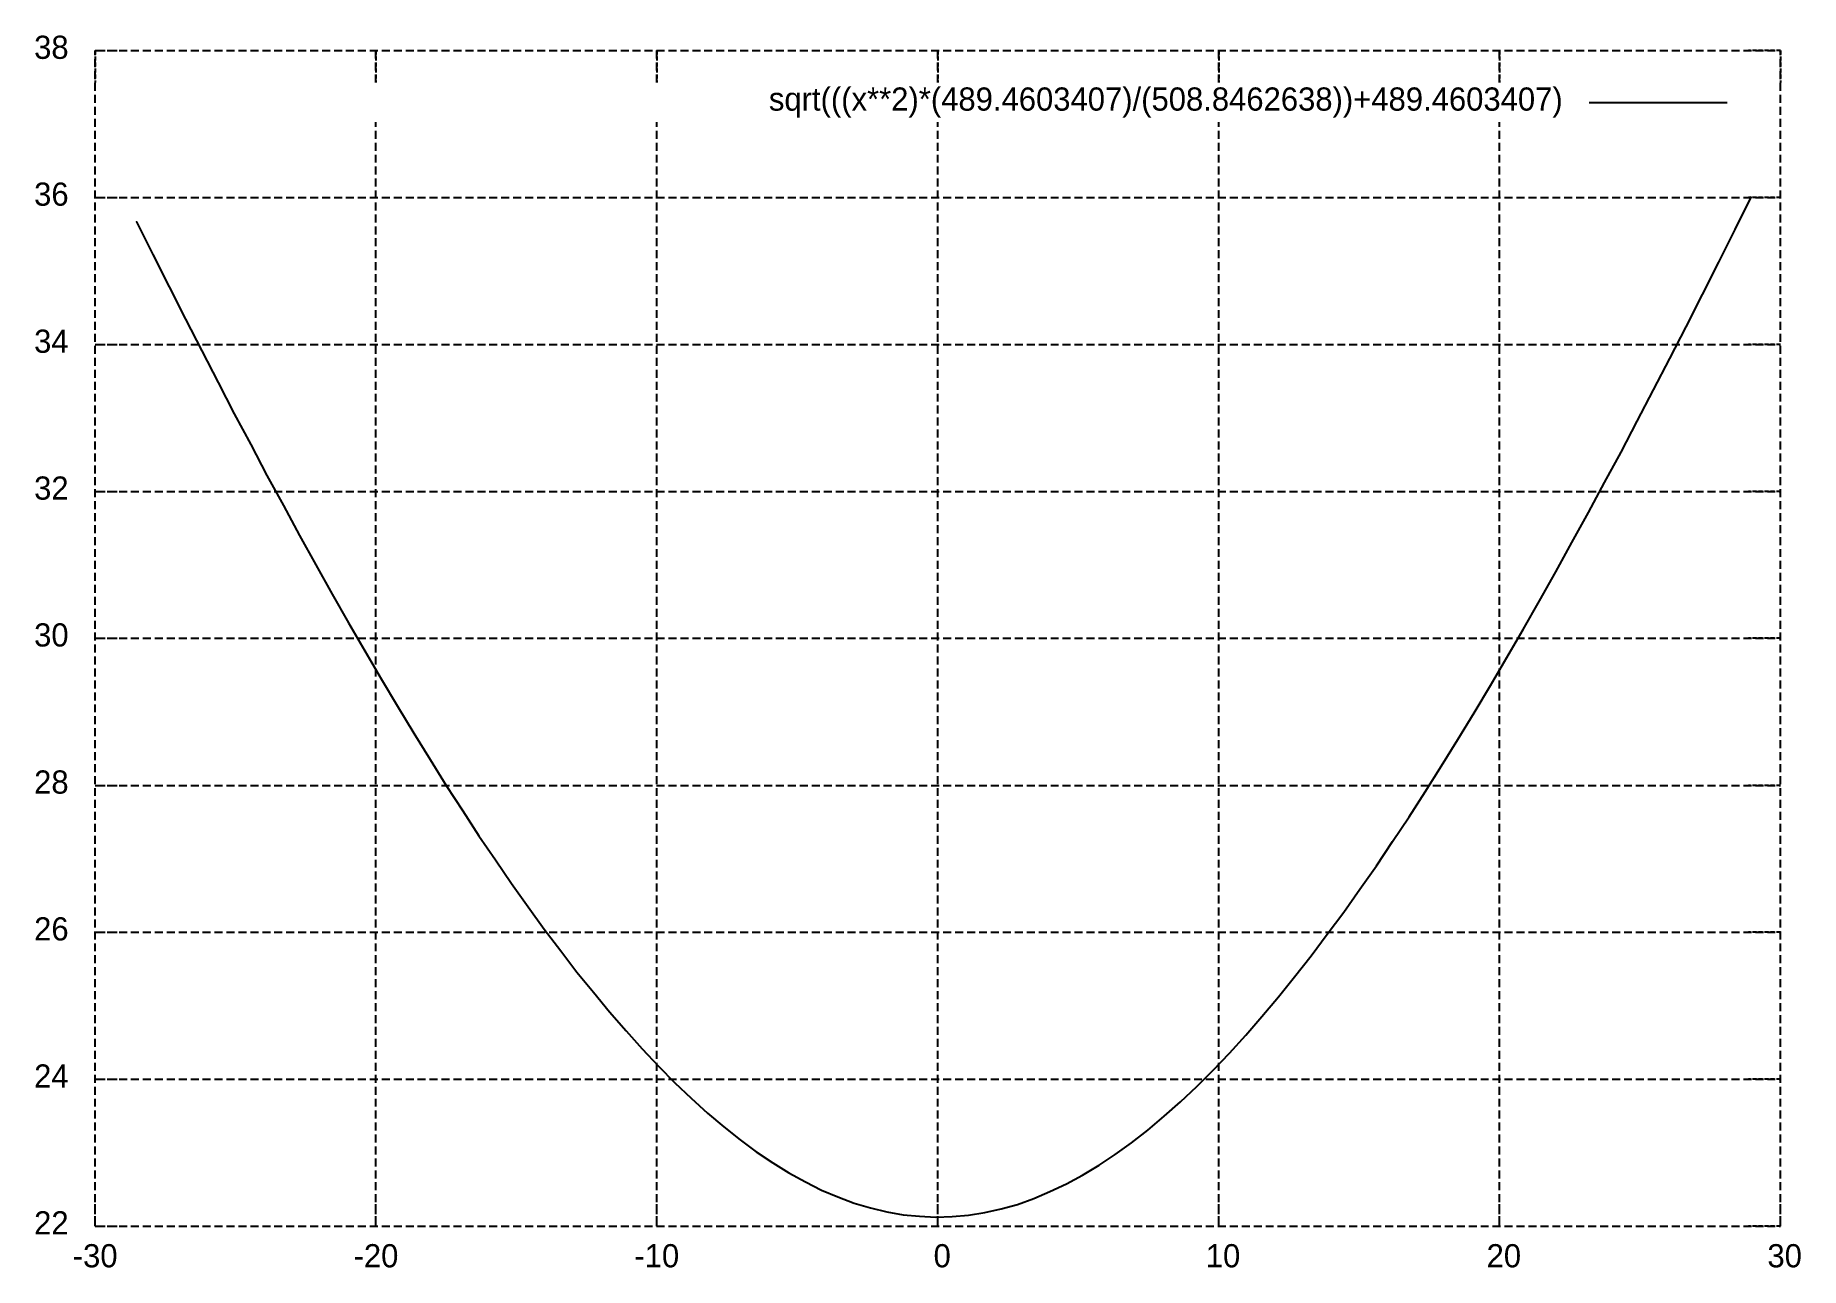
# Model space of a CAD drawing. Extents: x 5 to 116, y 2 to 79.
import ezdxf
from ezdxf.enums import TextEntityAlignment as Align

# ---------------------------------------------------------------- set-up
doc = ezdxf.new("R2010")
doc.units = 0
doc.linetypes.add('DASHED', pattern=[0.75, 0.5, -0.25])
doc.linetypes.add('HIDDEN', pattern=[0.375, 0.25, -0.125])
doc.layers.get('0').update_dxf_attribs({"linetype": 'CONTINUOUS'})
doc.layers.add('1', color=1, linetype='DASHED')
doc.layers.add('2', color=2, linetype='HIDDEN')

msp = doc.modelspace()

# ---------------------------------------------------------------- linework, layer by layer
at = {"linetype": 'CONTINUOUS'}
for points in [[(102.983, 74.667), (111.65, 74.667)], [(11.767, 67.167), (11.767, 67.167), (12.783, 65.117), (13.817, 63.083), (14.833, 61.067), (15.867, 59.067), (16.883, 57.083), (17.9, 55.117), (18.933, 53.183), (19.95, 51.25), (20.983, 49.367), (22, 47.483), (23.033, 45.633), (24.05, 43.8), (25.083, 42), (26.1, 40.233), (27.133, 38.483), (28.15, 36.767), (29.183, 35.067), (30.2, 33.417), (31.217, 31.783), (32.25, 30.2), (33.267, 28.633), (34.3, 27.117), (35.317, 25.633), (36.35, 24.183), (37.367, 22.767), (38.4, 21.417), (39.417, 20.083), (40.45, 18.817), (41.467, 17.583), (42.5, 16.4), (43.517, 15.267), (44.533, 14.167), (45.567, 13.133), (46.583, 12.167), (47.617, 11.233), (48.633, 10.367), (49.667, 9.55), (50.683, 8.8), (51.717, 8.117), (52.733, 7.483), (53.767, 6.917), (54.783, 6.4), (55.8, 5.967), (56.833, 5.583), (57.85, 5.283), (58.883, 5.033), (59.9, 4.85), (60.933, 4.75), (61.95, 4.7), (62.983, 4.733), (64, 4.817), (65.033, 4.983), (66.05, 5.217), (67.083, 5.5), (68.1, 5.867), (69.117, 6.3), (70.15, 6.783), (71.167, 7.333), (72.2, 7.95), (73.217, 8.633), (74.25, 9.367), (75.267, 10.167), (76.3, 11.033), (77.317, 11.933), (78.35, 12.9), (79.367, 13.933), (80.4, 15), (81.417, 16.117), (82.433, 17.3), (83.467, 18.517), (84.483, 19.783), (85.517, 21.1), (86.533, 22.45), (87.567, 23.85), (88.583, 25.283), (89.617, 26.75), (90.633, 28.267), (91.667, 29.817), (92.683, 31.4), (93.7, 33.017), (94.733, 34.683), (95.75, 36.35), (96.783, 38.067), (97.8, 39.817), (98.833, 41.583), (99.85, 43.383), (100.883, 45.2), (101.9, 47.05), (102.933, 48.917), (103.95, 50.8), (104.983, 52.717), (106, 54.667), (107.017, 56.617), (108.05, 58.6), (109.067, 60.583), (110.1, 62.6), (111.117, 64.633), (112.15, 66.683), (113.167, 68.75)]]:
    msp.add_lwpolyline(points, dxfattribs=at)
at = {"layer": '1', "linetype": 'DASHED'}
for points in [[(9.167, 77.917), (114.983, 77.917)], [(9.167, 4.133), (9.167, 77.917)], [(26.8, 75.917), (26.8, 77.917)], [(44.433, 75.917), (44.433, 77.917)], [(62.083, 75.917), (62.083, 77.917)], [(79.717, 75.917), (79.717, 77.917)], [(97.35, 75.917), (97.35, 77.917)], [(114.983, 4.133), (114.983, 77.917)], [(26.8, 4.133), (26.8, 73.417)], [(44.433, 4.133), (44.433, 73.417)], [(62.083, 4.133), (62.083, 73.417)], [(79.717, 4.133), (79.717, 73.417)], [(97.35, 4.133), (97.35, 73.417)], [(9.167, 68.7), (114.983, 68.7)], [(9.167, 59.467), (114.983, 59.467)], [(9.167, 50.25), (114.983, 50.25)], [(9.167, 41.033), (114.983, 41.033)], [(9.167, 31.8), (114.983, 31.8)], [(9.167, 22.583), (114.983, 22.583)], [(9.167, 13.35), (114.983, 13.35)], [(9.167, 4.133), (114.983, 4.133)]]:
    msp.add_lwpolyline(points, dxfattribs=at)
at = {"layer": '2', "linetype": 'HIDDEN'}
for points in [[(9.167, 77.917), (11.167, 77.917)], [(9.167, 77.917), (9.167, 75.917)], [(26.8, 77.917), (26.8, 75.917)], [(44.433, 77.917), (44.433, 75.917)], [(62.083, 77.917), (62.083, 75.917)], [(79.717, 77.917), (79.717, 75.917)], [(97.35, 77.917), (97.35, 75.917)], [(114.983, 77.917), (112.983, 77.917)], [(114.983, 77.917), (114.983, 75.917)], [(9.167, 68.7), (11.167, 68.7)], [(114.983, 68.7), (112.983, 68.7)], [(9.167, 59.467), (11.167, 59.467)], [(114.983, 59.467), (112.983, 59.467)], [(9.167, 50.25), (11.167, 50.25)], [(114.983, 50.25), (112.983, 50.25)], [(9.167, 41.033), (11.167, 41.033)], [(114.983, 41.033), (112.983, 41.033)], [(9.167, 31.8), (11.167, 31.8)], [(114.983, 31.8), (112.983, 31.8)], [(9.167, 22.583), (11.167, 22.583)], [(114.983, 22.583), (112.983, 22.583)], [(9.167, 13.35), (11.167, 13.35)], [(114.983, 13.35), (112.983, 13.35)], [(9.167, 4.133), (9.167, 6.133)], [(26.8, 4.133), (26.8, 6.133)], [(44.433, 4.133), (44.433, 6.133)], [(62.083, 4.133), (62.083, 6.133)], [(79.717, 4.133), (79.717, 6.133)], [(97.35, 4.133), (97.35, 6.133)], [(114.983, 4.133), (114.983, 6.133)], [(9.167, 4.133), (11.167, 4.133)], [(114.983, 4.133), (112.983, 4.133)]]:
    msp.add_lwpolyline(points, dxfattribs=at)

# ---------------------------------------------------------------- texts
for s, p in [(' 38', (7.5, 77.397)), ('sqrt(((x**2)*(489.4603407)/(508.8462638))+489.4603407)', (101.317, 74.147)), (' 36', (7.5, 68.18)), (' 34', (7.5, 58.947)), (' 32', (7.5, 49.73)), (' 30', (7.5, 40.513)), (' 28', (7.5, 31.28)), (' 26', (7.5, 22.063)), (' 24', (7.5, 12.83)), (' 22', (7.5, 3.613))]:
    msp.add_text(s, height=1.456).set_placement(p, align=Align.RIGHT)
for s, p in [('-30', (9.167, 1.547)), ('-20', (26.8, 1.547)), ('-10', (44.433, 1.547)), (' 0', (62.083, 1.547)), (' 10', (79.717, 1.547)), (' 20', (97.35, 1.547)), (' 30', (114.983, 1.547))]:
    msp.add_text(s, height=1.456).set_placement(p, align=Align.CENTER)

doc.saveas('drawing.dxf')
